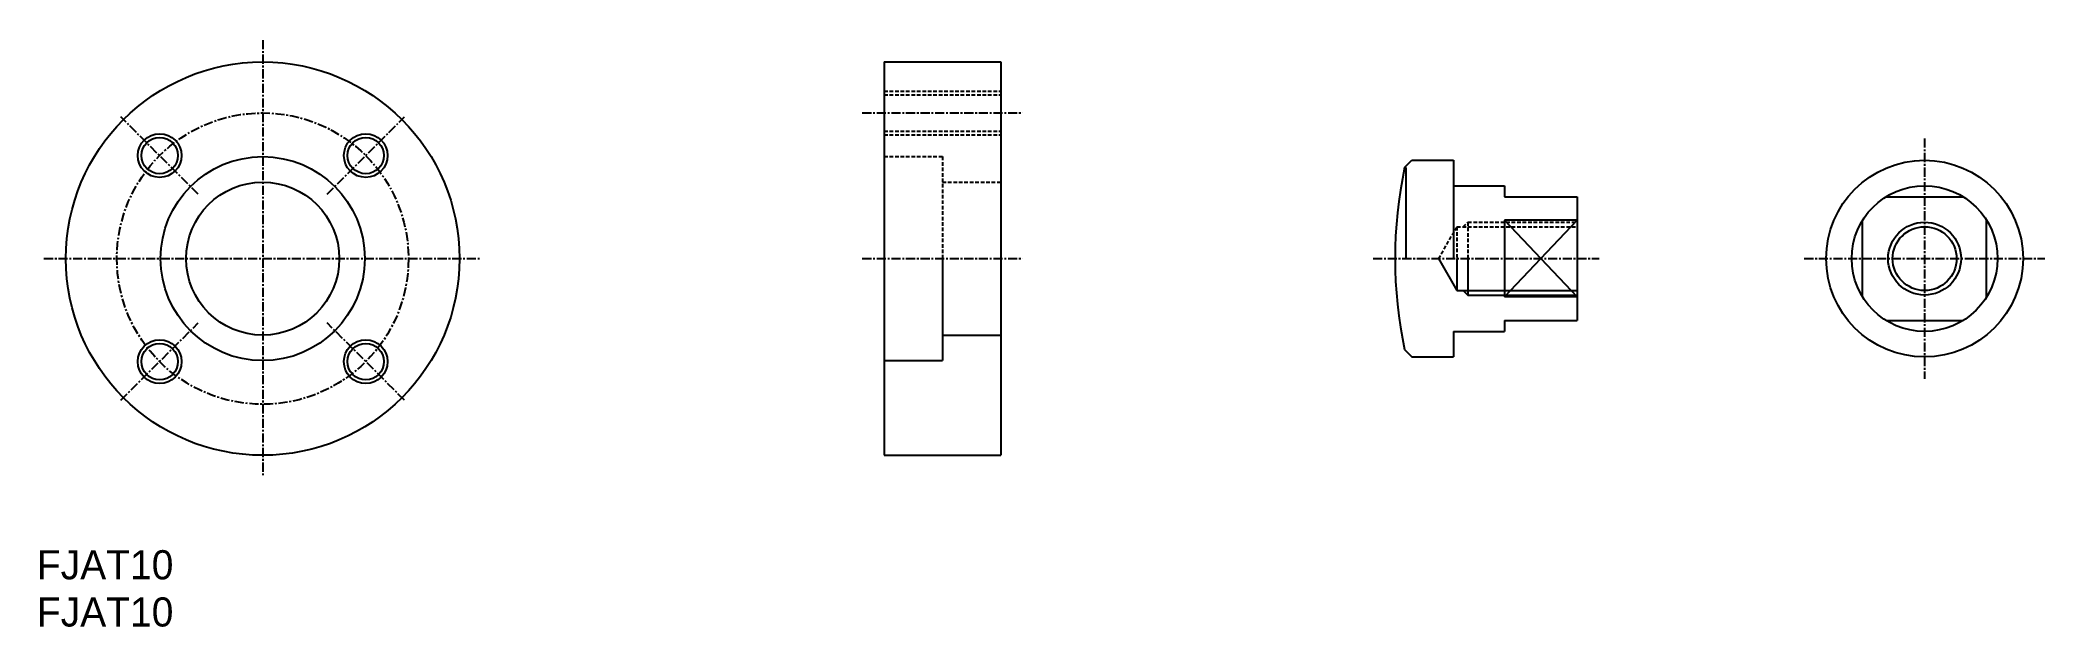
# Model space of a CAD drawing. Extents: x 0 to 275, y 0 to 81.
import ezdxf

# ---------------------------------------------------------------- set-up
doc = ezdxf.new("R2010")
doc.units = 0
doc.linetypes.add('CENTER', pattern=[2, 1.25, -0.25, 0.25, -0.25])
doc.linetypes.add('DASHED', pattern=[0.75, 0.5, -0.25])
doc.layers.get('0').update_dxf_attribs({"linetype": 'CONTINUOUS'})
doc.layers.add('CENTER', color=1, linetype='CENTER')

msp = doc.modelspace()

# ---------------------------------------------------------------- linework, layer by layer
at = {"color": 7, "linetype": 'CONTINUOUS'}
for p, q in [((116.21, 77.51), (116.21, 23.51)), ((116.21, 77.51), (132.21, 77.51)), ((132.21, 77.51), (132.21, 23.51)), ((187.6, 63.01), (188.6, 64.01)), ((188.6, 64.01), (194.29, 64.01)), ((194.29, 64.01), (194.29, 50.51)), ((187.82, 50.51), (187.82, 63.01)), ((194.29, 60.51), (201.29, 60.51)), ((201.29, 60.51), (201.29, 59.01)), ((201.29, 59.01), (211.29, 59.01)), ((211.29, 59.01), (211.29, 42.01)), ((253.67, 59.01), (264.2, 59.01)), ((211.29, 55.78), (201.29, 55.78)), ((201.29, 55.78), (201.29, 45.25)), ((201.29, 55.78), (211.29, 45.25)), ((201.29, 45.25), (211.29, 55.78)), ((250.43, 45.25), (250.43, 55.78)), ((267.43, 45.25), (267.43, 55.78)), ((124.21, 50.51), (124.21, 36.51)), ((192.26, 50.51), (194.79, 46.14)), ((194.79, 50.51), (194.79, 46.14)), ((196.29, 50.51), (196.29, 45.51)), ((201.29, 50.51), (201.29, 45.51)), ((194.79, 46.14), (211.29, 46.14)), ((211.29, 45.25), (201.29, 45.25)), ((201.29, 42.01), (211.29, 42.01)), ((201.29, 42.01), (201.29, 40.51)), ((253.67, 42.01), (264.2, 42.01)), ((124.21, 40.01), (132.21, 40.01)), ((194.29, 40.51), (201.29, 40.51)), ((194.29, 40.51), (194.29, 37.01)), ((116.21, 36.51), (124.21, 36.51)), ((187.6, 38.01), (188.6, 37.01)), ((188.6, 37.01), (194.29, 37.01)), ((116.21, 23.51), (132.21, 23.51))]:
    msp.add_line(p, q, dxfattribs=at)
at = {"color": 3, "linetype": 'DASHED'}
for p, q in [((116.21, 73.51), (132.21, 73.51)), ((116.21, 73.01), (132.21, 73.01)), ((116.21, 68.01), (132.21, 68.01)), ((116.21, 67.51), (132.21, 67.51)), ((116.21, 64.51), (124.21, 64.51)), ((124.21, 64.51), (124.21, 50.51)), ((124.21, 61.01), (132.21, 61.01)), ((195.66, 54.89), (196.29, 55.51)), ((196.29, 55.51), (211.29, 55.51)), ((196.29, 55.51), (196.29, 50.51)), ((192.26, 50.51), (194.79, 54.89)), ((194.79, 54.89), (211.29, 54.89)), ((194.79, 54.89), (194.79, 50.51))]:
    msp.add_line(p, q, dxfattribs=at)
for p, q in [((116.21, 64.01), (116.21, 64.01)), ((116.21, 50.51), (116.21, 50.51))]:
    msp.add_line(p, q)
at = {"color": 3, "linetype": 'CONTINUOUS'}
for p, q in [((195.66, 46.14), (196.29, 45.51)), ((196.29, 45.51), (211.29, 45.51))]:
    msp.add_line(p, q, dxfattribs=at)
at = {"color": 7, "linetype": 'CONTINUOUS'}
for centre, radius in [((30.97, 50.51), 27), ((16.83, 64.66), 2.5), ((45.11, 64.66), 2.5), ((30.97, 50.51), 14), ((258.93, 50.51), 13.5), ((30.97, 50.51), 10.5), ((258.93, 50.51), 10), ((258.93, 50.51), 4.38), ((16.83, 36.37), 2.5), ((45.11, 36.37), 2.5)]:
    msp.add_circle(centre, radius, dxfattribs=at)
at = {"color": 3, "linetype": 'CONTINUOUS'}
for centre, radius in [((16.83, 64.66), 3), ((45.11, 64.66), 3), ((258.93, 50.51), 5), ((16.83, 36.37), 3), ((45.11, 36.37), 3)]:
    msp.add_circle(centre, radius, dxfattribs=at)
at = {"color": 7, "linetype": 'CONTINUOUS'}
msp.add_arc((246.29, 50.51), 60, 167.9753, 192.0247, dxfattribs=at)
at = {"layer": 'CENTER', "color": 1, "linetype": 'CENTER'}
for p, q in [((30.97, 80.51), (30.97, 20.51)), ((22.13, 59.35), (11.52, 69.96)), ((39.81, 59.35), (50.41, 69.96)), ((113.21, 70.51), (135.21, 70.51)), ((258.93, 67.01), (258.93, 34.01)), ((0.97, 50.51), (60.97, 50.51)), ((113.21, 50.51), (135.21, 50.51)), ((183.29, 50.51), (214.29, 50.51)), ((242.43, 50.51), (275.43, 50.51)), ((11.52, 31.07), (22.13, 41.68)), ((50.41, 31.07), (39.81, 41.68))]:
    msp.add_line(p, q, dxfattribs=at)
msp.add_circle((30.97, 50.51), 20, dxfattribs=at)

# ---------------------------------------------------------------- texts
for p in [(0, 6.48), (0, 0)]:
    msp.add_text('FJAT10', height=4).set_placement(p)

doc.saveas('drawing.dxf')
